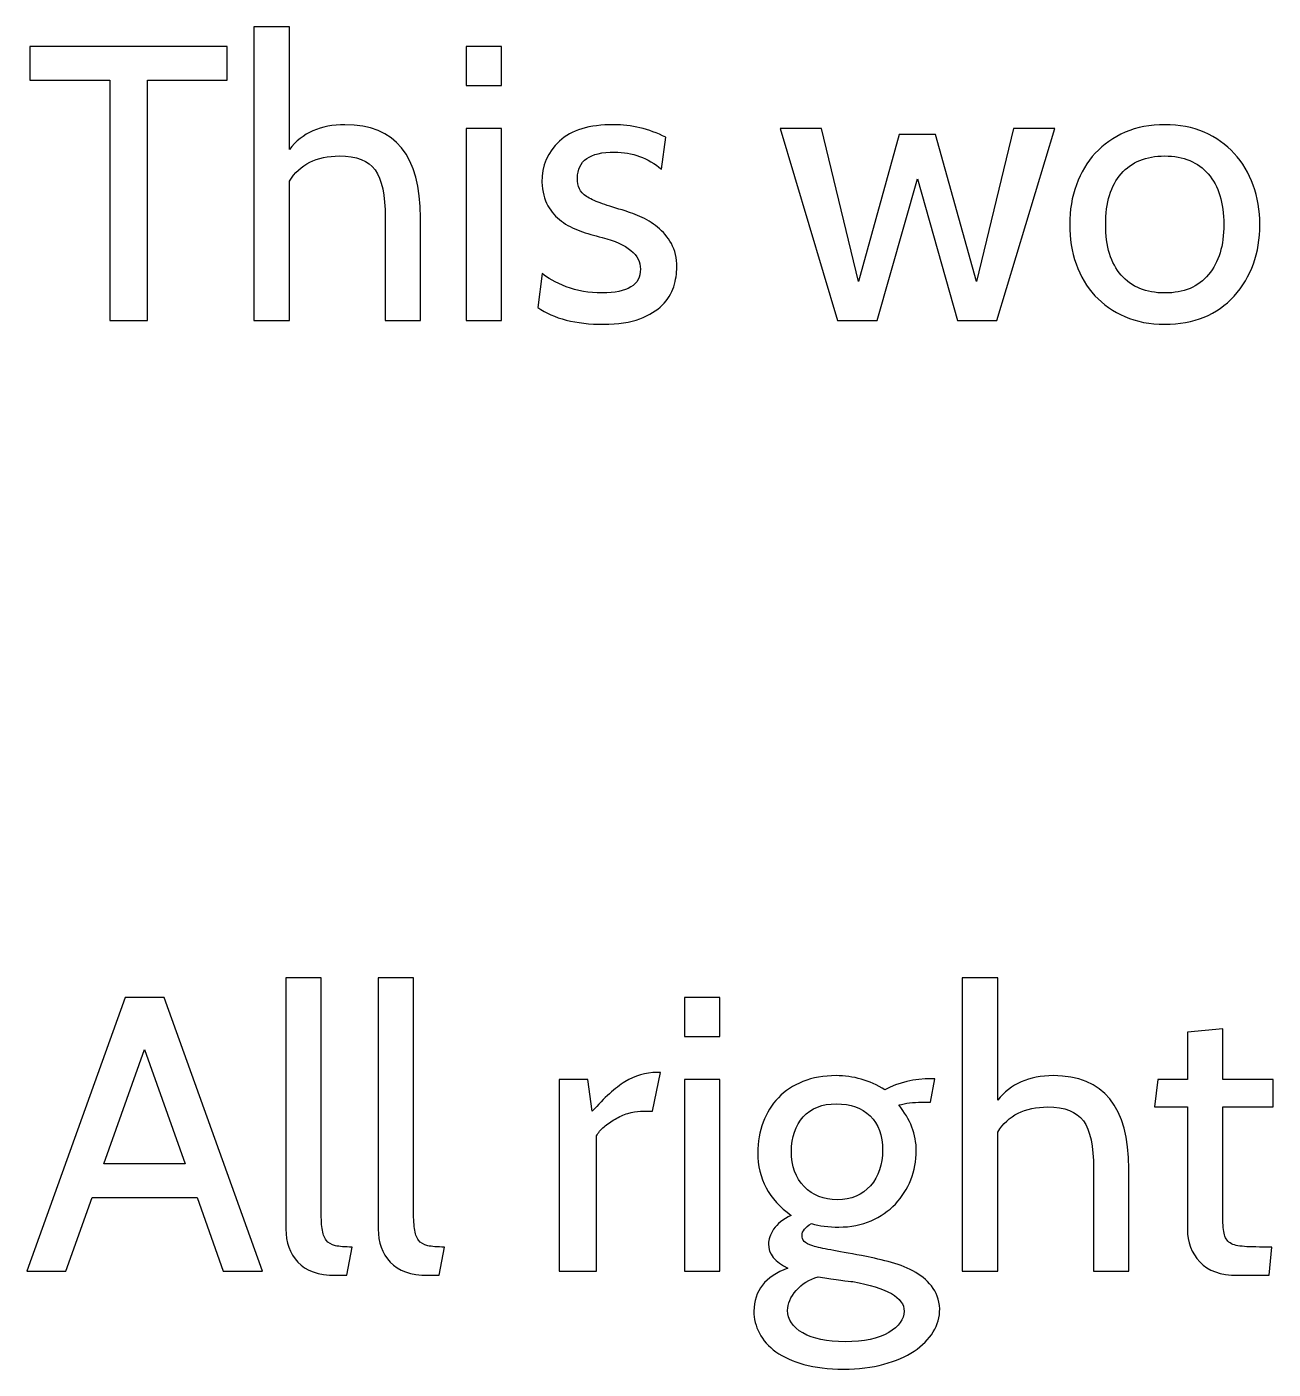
# Model space of a CAD drawing. Header units: centimetres. Extents: x -24 to 24.1, y -20.7 to 0.5.
# Drawn here: x 6.301 to 8.998, y -3.821 to -0.917 of the extents above; entities that cross this region are included whole.
import ezdxf

# ---------------------------------------------------------------- set-up
doc = ezdxf.new("R2010")
doc.units = ezdxf.units.CM
doc.header["$MEASUREMENT"] = 0
doc.layers.add('Layer 1', color=7, linetype='Continuous')

msp = doc.modelspace()

# ---------------------------------------------------------------- linework, layer by layer
at = {"layer": 'Layer 1', "color": 250}
for points, knots in [([(7.15286, -1.55234), (7.15286, -1.55234), (7.07666, -1.55234), (7.07666, -1.55234), (7.07666, -1.55234), (7.07666, -1.55234), (7.07666, -1.33051), (7.07666, -1.33051), (7.07666, -1.33051), (7.07666, -1.28141), (7.06932, -1.24683), (7.05465, -1.2268), (7.05465, -1.2268), (7.03997, -1.20676), (7.01429, -1.19674), (6.9776, -1.19674), (6.9776, -1.19674), (6.92793, -1.19674), (6.89181, -1.2148), (6.86923, -1.25093), (6.86923, -1.25093), (6.86923, -1.25093), (6.86923, -1.55234), (6.86923, -1.55234), (6.86923, -1.55234), (6.86923, -1.55234), (6.79218, -1.55234), (6.79218, -1.55234), (6.79218, -1.55234), (6.79218, -1.55234), (6.79218, -0.91734), (6.79218, -0.91734), (6.79218, -0.91734), (6.79218, -0.91734), (6.86923, -0.91734), (6.86923, -0.91734), (6.86923, -0.91734), (6.86923, -0.91734), (6.86923, -1.18235), (6.86923, -1.18235), (6.86923, -1.18235), (6.89689, -1.14679), (6.93696, -1.129), (6.98945, -1.129), (6.98945, -1.129), (7.09839, -1.129), (7.15286, -1.19617), (7.15286, -1.33051), (7.15286, -1.33051), (7.15286, -1.33051), (7.15286, -1.55234), (7.15286, -1.55234)], [0, 0, 0, 0, 0.07142857, 0.07142857, 0.07142857, 0.07142857, 0.14285714, 0.14285714, 0.14285714, 0.14285714, 0.21428571, 0.21428571, 0.21428571, 0.21428571, 0.28571429, 0.28571429, 0.28571429, 0.28571429, 0.35714286, 0.35714286, 0.35714286, 0.35714286, 0.42857143, 0.42857143, 0.42857143, 0.42857143, 0.5, 0.5, 0.5, 0.5, 0.57142857, 0.57142857, 0.57142857, 0.57142857, 0.64285714, 0.64285714, 0.64285714, 0.64285714, 0.71428571, 0.71428571, 0.71428571, 0.71428571, 0.78571429, 0.78571429, 0.78571429, 0.78571429, 0.85714286, 0.85714286, 0.85714286, 0.85714286, 1, 1, 1, 1]), ([(6.7346, -1.03248), (6.7346, -1.03248), (6.56188, -1.03248), (6.56188, -1.03248), (6.56188, -1.03248), (6.56188, -1.03248), (6.56188, -1.55234), (6.56188, -1.55234), (6.56188, -1.55234), (6.56188, -1.55234), (6.4806, -1.55234), (6.4806, -1.55234), (6.4806, -1.55234), (6.4806, -1.55234), (6.4806, -1.03248), (6.4806, -1.03248), (6.4806, -1.03248), (6.4806, -1.03248), (6.30788, -1.03248), (6.30788, -1.03248), (6.30788, -1.03248), (6.30788, -1.03248), (6.30788, -0.95967), (6.30788, -0.95967), (6.30788, -0.95967), (6.30788, -0.95967), (6.7346, -0.95967), (6.7346, -0.95967), (6.7346, -0.95967), (6.7346, -0.95967), (6.7346, -1.03248), (6.7346, -1.03248)], [0, 0, 0, 0, 0.11111111, 0.11111111, 0.11111111, 0.11111111, 0.22222222, 0.22222222, 0.22222222, 0.22222222, 0.33333333, 0.33333333, 0.33333333, 0.33333333, 0.44444444, 0.44444444, 0.44444444, 0.44444444, 0.55555556, 0.55555556, 0.55555556, 0.55555556, 0.66666667, 0.66666667, 0.66666667, 0.66666667, 0.77777778, 0.77777778, 0.77777778, 0.77777778, 1, 1, 1, 1]), ([(7.32813, -1.04434), (7.32813, -1.04434), (7.25193, -1.04434), (7.25193, -1.04434), (7.25193, -1.04434), (7.25193, -1.04434), (7.25193, -0.95967), (7.25193, -0.95967), (7.25193, -0.95967), (7.25193, -0.95967), (7.32813, -0.95967), (7.32813, -0.95967), (7.32813, -0.95967), (7.32813, -0.95967), (7.32813, -1.04434), (7.32813, -1.04434)], [0, 0, 0, 0, 0.2, 0.2, 0.2, 0.2, 0.4, 0.4, 0.4, 0.4, 0.6, 0.6, 0.6, 0.6, 1, 1, 1, 1]), ([(7.5491, -1.56081), (7.48871, -1.56081), (7.44129, -1.54867), (7.40686, -1.5244), (7.40686, -1.5244), (7.40686, -1.5244), (7.41618, -1.45074), (7.41618, -1.45074), (7.41618, -1.45074), (7.42747, -1.4609), (7.44482, -1.4705), (7.46825, -1.47953), (7.46825, -1.47953), (7.49167, -1.48856), (7.51749, -1.49307), (7.54572, -1.49307), (7.54572, -1.49307), (7.60103, -1.49307), (7.62869, -1.47586), (7.62869, -1.44143), (7.62869, -1.44143), (7.62869, -1.41038), (7.60103, -1.38752), (7.54572, -1.37285), (7.54572, -1.37285), (7.52878, -1.36889), (7.51284, -1.36424), (7.49788, -1.35888), (7.49788, -1.35888), (7.48292, -1.35351), (7.46952, -1.34646), (7.45766, -1.33771), (7.45766, -1.33771), (7.44581, -1.32896), (7.43607, -1.31781), (7.42845, -1.30427), (7.42845, -1.30427), (7.42083, -1.29072), (7.41646, -1.27379), (7.41533, -1.25347), (7.41533, -1.25347), (7.41533, -1.21791), (7.42803, -1.18827), (7.45343, -1.16457), (7.45343, -1.16457), (7.47883, -1.14086), (7.51806, -1.129), (7.57112, -1.129), (7.57112, -1.129), (7.60894, -1.129), (7.64647, -1.13804), (7.68372, -1.1561), (7.68372, -1.1561), (7.68372, -1.1561), (7.67441, -1.22553), (7.67441, -1.22553), (7.67441, -1.22553), (7.64506, -1.20069), (7.61119, -1.18827), (7.57281, -1.18827), (7.57281, -1.18827), (7.51919, -1.18827), (7.49238, -1.20704), (7.49238, -1.24458), (7.49238, -1.24458), (7.49238, -1.25361), (7.49379, -1.26137), (7.49661, -1.26758), (7.49661, -1.26758), (7.49943, -1.27379), (7.50451, -1.27943), (7.51185, -1.28423), (7.51185, -1.28423), (7.51919, -1.28903), (7.52907, -1.29368), (7.54148, -1.29834), (7.54148, -1.29834), (7.5539, -1.30285), (7.56971, -1.30793), (7.5889, -1.31358), (7.5889, -1.31358), (7.60075, -1.31697), (7.61359, -1.32162), (7.62742, -1.32755), (7.62742, -1.32755), (7.64125, -1.33348), (7.65409, -1.34124), (7.66594, -1.35083), (7.66594, -1.35083), (7.6778, -1.36043), (7.68768, -1.37228), (7.69558, -1.38639), (7.69558, -1.38639), (7.70348, -1.4005), (7.70743, -1.41744), (7.70743, -1.43719), (7.70743, -1.43719), (7.70743, -1.45074), (7.70517, -1.46485), (7.70066, -1.47953), (7.70066, -1.47953), (7.69614, -1.4942), (7.68796, -1.50747), (7.6761, -1.51932), (7.6761, -1.51932), (7.66425, -1.53117), (7.64802, -1.54105), (7.62742, -1.54895), (7.62742, -1.54895), (7.60682, -1.55686), (7.58071, -1.56081), (7.5491, -1.56081)], [0, 0, 0, 0, 0.03448276, 0.03448276, 0.03448276, 0.03448276, 0.06896552, 0.06896552, 0.06896552, 0.06896552, 0.10344828, 0.10344828, 0.10344828, 0.10344828, 0.13793103, 0.13793103, 0.13793103, 0.13793103, 0.17241379, 0.17241379, 0.17241379, 0.17241379, 0.20689655, 0.20689655, 0.20689655, 0.20689655, 0.24137931, 0.24137931, 0.24137931, 0.24137931, 0.27586207, 0.27586207, 0.27586207, 0.27586207, 0.31034483, 0.31034483, 0.31034483, 0.31034483, 0.34482759, 0.34482759, 0.34482759, 0.34482759, 0.37931034, 0.37931034, 0.37931034, 0.37931034, 0.4137931, 0.4137931, 0.4137931, 0.4137931, 0.44827586, 0.44827586, 0.44827586, 0.44827586, 0.48275862, 0.48275862, 0.48275862, 0.48275862, 0.51724138, 0.51724138, 0.51724138, 0.51724138, 0.55172414, 0.55172414, 0.55172414, 0.55172414, 0.5862069, 0.5862069, 0.5862069, 0.5862069, 0.62068966, 0.62068966, 0.62068966, 0.62068966, 0.65517241, 0.65517241, 0.65517241, 0.65517241, 0.68965517, 0.68965517, 0.68965517, 0.68965517, 0.72413793, 0.72413793, 0.72413793, 0.72413793, 0.75862069, 0.75862069, 0.75862069, 0.75862069, 0.79310345, 0.79310345, 0.79310345, 0.79310345, 0.82758621, 0.82758621, 0.82758621, 0.82758621, 0.86206897, 0.86206897, 0.86206897, 0.86206897, 0.89655172, 0.89655172, 0.89655172, 0.89655172, 0.93103448, 0.93103448, 0.93103448, 0.93103448, 1, 1, 1, 1]), ([(8.91308, -1.49985), (8.8764, -1.54049), (8.82644, -1.56081), (8.76322, -1.56081), (8.76322, -1.56081), (8.73105, -1.56081), (8.70226, -1.5553), (8.67686, -1.5443), (8.67686, -1.5443), (8.65146, -1.53329), (8.62987, -1.51819), (8.61209, -1.499), (8.61209, -1.499), (8.59431, -1.47981), (8.58077, -1.45695), (8.57145, -1.43042), (8.57145, -1.43042), (8.56214, -1.40389), (8.55748, -1.37539), (8.55748, -1.34491), (8.55748, -1.34491), (8.55748, -1.31386), (8.56228, -1.28522), (8.57188, -1.25897), (8.57188, -1.25897), (8.58147, -1.23272), (8.59516, -1.21), (8.61294, -1.19081), (8.61294, -1.19081), (8.63072, -1.17162), (8.65231, -1.15652), (8.67771, -1.14552), (8.67771, -1.14552), (8.70311, -1.13451), (8.73162, -1.129), (8.76322, -1.129), (8.76322, -1.129), (8.79483, -1.129), (8.82334, -1.13451), (8.84874, -1.14552), (8.84874, -1.14552), (8.87414, -1.15652), (8.89573, -1.17176), (8.91351, -1.19124), (8.91351, -1.19124), (8.93129, -1.21071), (8.94498, -1.23357), (8.95457, -1.25982), (8.95457, -1.25982), (8.96417, -1.28606), (8.96897, -1.31443), (8.96897, -1.34491), (8.96897, -1.34491), (8.96897, -1.40699), (8.95034, -1.45864), (8.91308, -1.49985)], [0, 0, 0, 0, 0.06666667, 0.06666667, 0.06666667, 0.06666667, 0.13333333, 0.13333333, 0.13333333, 0.13333333, 0.2, 0.2, 0.2, 0.2, 0.26666667, 0.26666667, 0.26666667, 0.26666667, 0.33333333, 0.33333333, 0.33333333, 0.33333333, 0.4, 0.4, 0.4, 0.4, 0.46666667, 0.46666667, 0.46666667, 0.46666667, 0.53333333, 0.53333333, 0.53333333, 0.53333333, 0.6, 0.6, 0.6, 0.6, 0.66666667, 0.66666667, 0.66666667, 0.66666667, 0.73333333, 0.73333333, 0.73333333, 0.73333333, 0.8, 0.8, 0.8, 0.8, 0.86666667, 0.86666667, 0.86666667, 0.86666667, 1, 1, 1, 1]), ([(7.32813, -1.55234), (7.32813, -1.55234), (7.25193, -1.55234), (7.25193, -1.55234), (7.25193, -1.55234), (7.25193, -1.55234), (7.25193, -1.13747), (7.25193, -1.13747), (7.25193, -1.13747), (7.25193, -1.13747), (7.32813, -1.13747), (7.32813, -1.13747), (7.32813, -1.13747), (7.32813, -1.13747), (7.32813, -1.55234), (7.32813, -1.55234)], [0, 0, 0, 0, 0.2, 0.2, 0.2, 0.2, 0.4, 0.4, 0.4, 0.4, 0.6, 0.6, 0.6, 0.6, 1, 1, 1, 1]), ([(8.52531, -1.13747), (8.52531, -1.13747), (8.40001, -1.55234), (8.40001, -1.55234), (8.40001, -1.55234), (8.40001, -1.55234), (8.31449, -1.55234), (8.31449, -1.55234), (8.31449, -1.55234), (8.31449, -1.55234), (8.22813, -1.24585), (8.22813, -1.24585), (8.22813, -1.24585), (8.22813, -1.24585), (8.14092, -1.55234), (8.14092, -1.55234), (8.14092, -1.55234), (8.14092, -1.55234), (8.05541, -1.55234), (8.05541, -1.55234), (8.05541, -1.55234), (8.05541, -1.55234), (7.93095, -1.13747), (7.93095, -1.13747), (7.93095, -1.13747), (7.93095, -1.13747), (8.0207, -1.13747), (8.0207, -1.13747), (8.0207, -1.13747), (8.0207, -1.13747), (8.10028, -1.46852), (8.10028, -1.46852), (8.10028, -1.46852), (8.10028, -1.46852), (8.18834, -1.15017), (8.18834, -1.15017), (8.18834, -1.15017), (8.18834, -1.15017), (8.26708, -1.15017), (8.26708, -1.15017), (8.26708, -1.15017), (8.26708, -1.15017), (8.35598, -1.46852), (8.35598, -1.46852), (8.35598, -1.46852), (8.35598, -1.46852), (8.43557, -1.13747), (8.43557, -1.13747), (8.43557, -1.13747), (8.43557, -1.13747), (8.52531, -1.13747), (8.52531, -1.13747)], [0, 0, 0, 0, 0.07142857, 0.07142857, 0.07142857, 0.07142857, 0.14285714, 0.14285714, 0.14285714, 0.14285714, 0.21428571, 0.21428571, 0.21428571, 0.21428571, 0.28571429, 0.28571429, 0.28571429, 0.28571429, 0.35714286, 0.35714286, 0.35714286, 0.35714286, 0.42857143, 0.42857143, 0.42857143, 0.42857143, 0.5, 0.5, 0.5, 0.5, 0.57142857, 0.57142857, 0.57142857, 0.57142857, 0.64285714, 0.64285714, 0.64285714, 0.64285714, 0.71428571, 0.71428571, 0.71428571, 0.71428571, 0.78571429, 0.78571429, 0.78571429, 0.78571429, 0.85714286, 0.85714286, 0.85714286, 0.85714286, 1, 1, 1, 1]), ([(8.8572, -1.23569), (8.83519, -1.20972), (8.80386, -1.19674), (8.76322, -1.19674), (8.76322, -1.19674), (8.72258, -1.19674), (8.69112, -1.20958), (8.66882, -1.23526), (8.66882, -1.23526), (8.64652, -1.26094), (8.63538, -1.29749), (8.63538, -1.34491), (8.63538, -1.34491), (8.63538, -1.39232), (8.64652, -1.42887), (8.66882, -1.45455), (8.66882, -1.45455), (8.69112, -1.48023), (8.72258, -1.49307), (8.76322, -1.49307), (8.76322, -1.49307), (8.80443, -1.49307), (8.83604, -1.47981), (8.85805, -1.45328), (8.85805, -1.45328), (8.88006, -1.42675), (8.89107, -1.39063), (8.89107, -1.34491), (8.89107, -1.34491), (8.89107, -1.29806), (8.87978, -1.26165), (8.8572, -1.23569)], [0, 0, 0, 0, 0.11111111, 0.11111111, 0.11111111, 0.11111111, 0.22222222, 0.22222222, 0.22222222, 0.22222222, 0.33333333, 0.33333333, 0.33333333, 0.33333333, 0.44444444, 0.44444444, 0.44444444, 0.44444444, 0.55555556, 0.55555556, 0.55555556, 0.55555556, 0.66666667, 0.66666667, 0.66666667, 0.66666667, 0.77777778, 0.77777778, 0.77777778, 0.77777778, 1, 1, 1, 1]), ([(7.00469, -3.55727), (7.00469, -3.55727), (6.99368, -3.61823), (6.99368, -3.61823), (6.99368, -3.61823), (6.99368, -3.61823), (6.96913, -3.61823), (6.96913, -3.61823), (6.96913, -3.61823), (6.93187, -3.61823), (6.90464, -3.60877), (6.88742, -3.58986), (6.88742, -3.58986), (6.87021, -3.57095), (6.8616, -3.54711), (6.8616, -3.51832), (6.8616, -3.51832), (6.8616, -3.51832), (6.8616, -2.97476), (6.8616, -2.97476), (6.8616, -2.97476), (6.8616, -2.97476), (6.9378, -2.97476), (6.9378, -2.97476), (6.9378, -2.97476), (6.9378, -2.97476), (6.9378, -3.47429), (6.9378, -3.47429), (6.9378, -3.47429), (6.9378, -3.49179), (6.93851, -3.50604), (6.93992, -3.51705), (6.93992, -3.51705), (6.94133, -3.52806), (6.94429, -3.53652), (6.94881, -3.54245), (6.94881, -3.54245), (6.95332, -3.54838), (6.95996, -3.55233), (6.9687, -3.5543), (6.9687, -3.5543), (6.97745, -3.55628), (6.98945, -3.55727), (7.00469, -3.55727)], [0, 0, 0, 0, 0.08333333, 0.08333333, 0.08333333, 0.08333333, 0.16666667, 0.16666667, 0.16666667, 0.16666667, 0.25, 0.25, 0.25, 0.25, 0.33333333, 0.33333333, 0.33333333, 0.33333333, 0.41666667, 0.41666667, 0.41666667, 0.41666667, 0.5, 0.5, 0.5, 0.5, 0.58333333, 0.58333333, 0.58333333, 0.58333333, 0.66666667, 0.66666667, 0.66666667, 0.66666667, 0.75, 0.75, 0.75, 0.75, 0.83333333, 0.83333333, 0.83333333, 0.83333333, 1, 1, 1, 1]), ([(7.2045, -3.55727), (7.2045, -3.55727), (7.19349, -3.61823), (7.19349, -3.61823), (7.19349, -3.61823), (7.19349, -3.61823), (7.16894, -3.61823), (7.16894, -3.61823), (7.16894, -3.61823), (7.13168, -3.61823), (7.10445, -3.60877), (7.08723, -3.58986), (7.08723, -3.58986), (7.07002, -3.57095), (7.06141, -3.54711), (7.06141, -3.51832), (7.06141, -3.51832), (7.06141, -3.51832), (7.06141, -2.97476), (7.06141, -2.97476), (7.06141, -2.97476), (7.06141, -2.97476), (7.13761, -2.97476), (7.13761, -2.97476), (7.13761, -2.97476), (7.13761, -2.97476), (7.13761, -3.47429), (7.13761, -3.47429), (7.13761, -3.47429), (7.13761, -3.49179), (7.13832, -3.50604), (7.13973, -3.51705), (7.13973, -3.51705), (7.14114, -3.52806), (7.1441, -3.53652), (7.14862, -3.54245), (7.14862, -3.54245), (7.15313, -3.54838), (7.15977, -3.55233), (7.16851, -3.5543), (7.16851, -3.5543), (7.17726, -3.55628), (7.18926, -3.55727), (7.2045, -3.55727)], [0, 0, 0, 0, 0.08333333, 0.08333333, 0.08333333, 0.08333333, 0.16666667, 0.16666667, 0.16666667, 0.16666667, 0.25, 0.25, 0.25, 0.25, 0.33333333, 0.33333333, 0.33333333, 0.33333333, 0.41666667, 0.41666667, 0.41666667, 0.41666667, 0.5, 0.5, 0.5, 0.5, 0.58333333, 0.58333333, 0.58333333, 0.58333333, 0.66666667, 0.66666667, 0.66666667, 0.66666667, 0.75, 0.75, 0.75, 0.75, 0.83333333, 0.83333333, 0.83333333, 0.83333333, 1, 1, 1, 1]), ([(8.68531, -3.60976), (8.68531, -3.60976), (8.60911, -3.60976), (8.60911, -3.60976), (8.60911, -3.60976), (8.60911, -3.60976), (8.60911, -3.38793), (8.60911, -3.38793), (8.60911, -3.38793), (8.60911, -3.33883), (8.60177, -3.30425), (8.5871, -3.28422), (8.5871, -3.28422), (8.57242, -3.26418), (8.54674, -3.25416), (8.51005, -3.25416), (8.51005, -3.25416), (8.46038, -3.25416), (8.42426, -3.27222), (8.40168, -3.30835), (8.40168, -3.30835), (8.40168, -3.30835), (8.40168, -3.60976), (8.40168, -3.60976), (8.40168, -3.60976), (8.40168, -3.60976), (8.32463, -3.60976), (8.32463, -3.60976), (8.32463, -3.60976), (8.32463, -3.60976), (8.32463, -2.97476), (8.32463, -2.97476), (8.32463, -2.97476), (8.32463, -2.97476), (8.40168, -2.97476), (8.40168, -2.97476), (8.40168, -2.97476), (8.40168, -2.97476), (8.40168, -3.23977), (8.40168, -3.23977), (8.40168, -3.23977), (8.42934, -3.20421), (8.46941, -3.18642), (8.5219, -3.18642), (8.5219, -3.18642), (8.63084, -3.18642), (8.68531, -3.25359), (8.68531, -3.38793), (8.68531, -3.38793), (8.68531, -3.38793), (8.68531, -3.60976), (8.68531, -3.60976)], [0, 0, 0, 0, 0.07142857, 0.07142857, 0.07142857, 0.07142857, 0.14285714, 0.14285714, 0.14285714, 0.14285714, 0.21428571, 0.21428571, 0.21428571, 0.21428571, 0.28571429, 0.28571429, 0.28571429, 0.28571429, 0.35714286, 0.35714286, 0.35714286, 0.35714286, 0.42857143, 0.42857143, 0.42857143, 0.42857143, 0.5, 0.5, 0.5, 0.5, 0.57142857, 0.57142857, 0.57142857, 0.57142857, 0.64285714, 0.64285714, 0.64285714, 0.64285714, 0.71428571, 0.71428571, 0.71428571, 0.71428571, 0.78571429, 0.78571429, 0.78571429, 0.78571429, 0.85714286, 0.85714286, 0.85714286, 0.85714286, 1, 1, 1, 1]), ([(6.8108, -3.60976), (6.8108, -3.60976), (6.72614, -3.60976), (6.72614, -3.60976), (6.72614, -3.60976), (6.72614, -3.60976), (6.66941, -3.44974), (6.66941, -3.44974), (6.66941, -3.44974), (6.66941, -3.44974), (6.4425, -3.44974), (6.4425, -3.44974), (6.4425, -3.44974), (6.4425, -3.44974), (6.38577, -3.60976), (6.38577, -3.60976), (6.38577, -3.60976), (6.38577, -3.60976), (6.30111, -3.60976), (6.30111, -3.60976), (6.30111, -3.60976), (6.30111, -3.60976), (6.51362, -3.01709), (6.51362, -3.01709), (6.51362, -3.01709), (6.51362, -3.01709), (6.59829, -3.01709), (6.59829, -3.01709), (6.59829, -3.01709), (6.59829, -3.01709), (6.8108, -3.60976), (6.8108, -3.60976)], [0, 0, 0, 0, 0.11111111, 0.11111111, 0.11111111, 0.11111111, 0.22222222, 0.22222222, 0.22222222, 0.22222222, 0.33333333, 0.33333333, 0.33333333, 0.33333333, 0.44444444, 0.44444444, 0.44444444, 0.44444444, 0.55555556, 0.55555556, 0.55555556, 0.55555556, 0.66666667, 0.66666667, 0.66666667, 0.66666667, 0.77777778, 0.77777778, 0.77777778, 0.77777778, 1, 1, 1, 1]), ([(7.80055, -3.10176), (7.80055, -3.10176), (7.72435, -3.10176), (7.72435, -3.10176), (7.72435, -3.10176), (7.72435, -3.10176), (7.72435, -3.01709), (7.72435, -3.01709), (7.72435, -3.01709), (7.72435, -3.01709), (7.80055, -3.01709), (7.80055, -3.01709), (7.80055, -3.01709), (7.80055, -3.01709), (7.80055, -3.10176), (7.80055, -3.10176)], [0, 0, 0, 0, 0.2, 0.2, 0.2, 0.2, 0.4, 0.4, 0.4, 0.4, 0.6, 0.6, 0.6, 0.6, 1, 1, 1, 1]), ([(8.99519, -3.55727), (8.99519, -3.55727), (8.98926, -3.61823), (8.98926, -3.61823), (8.98926, -3.61823), (8.98926, -3.61823), (8.92068, -3.61823), (8.92068, -3.61823), (8.92068, -3.61823), (8.884, -3.61823), (8.85676, -3.60863), (8.83898, -3.58944), (8.83898, -3.58944), (8.8212, -3.57025), (8.81231, -3.54682), (8.81231, -3.51917), (8.81231, -3.51917), (8.81231, -3.51917), (8.81231, -3.25416), (8.81231, -3.25416), (8.81231, -3.25416), (8.81231, -3.25416), (8.74119, -3.25416), (8.74119, -3.25416), (8.74119, -3.25416), (8.74119, -3.25416), (8.74796, -3.19489), (8.74796, -3.19489), (8.74796, -3.19489), (8.74796, -3.19489), (8.81231, -3.19489), (8.81231, -3.19489), (8.81231, -3.19489), (8.81231, -3.19489), (8.81231, -3.09244), (8.81231, -3.09244), (8.81231, -3.09244), (8.81231, -3.09244), (8.88851, -3.08482), (8.88851, -3.08482), (8.88851, -3.08482), (8.88851, -3.08482), (8.88851, -3.19489), (8.88851, -3.19489), (8.88851, -3.19489), (8.88851, -3.19489), (8.99773, -3.19489), (8.99773, -3.19489), (8.99773, -3.19489), (8.99773, -3.19489), (8.99773, -3.25416), (8.99773, -3.25416), (8.99773, -3.25416), (8.99773, -3.25416), (8.88851, -3.25416), (8.88851, -3.25416), (8.88851, -3.25416), (8.88851, -3.25416), (8.88851, -3.4726), (8.88851, -3.4726), (8.88851, -3.4726), (8.88851, -3.49236), (8.88908, -3.50788), (8.8902, -3.51917), (8.8902, -3.51917), (8.89133, -3.53046), (8.89458, -3.53892), (8.89994, -3.54457), (8.89994, -3.54457), (8.9053, -3.55021), (8.91391, -3.55374), (8.92576, -3.55515), (8.92576, -3.55515), (8.93762, -3.55656), (8.95427, -3.55727), (8.97572, -3.55727), (8.97572, -3.55727), (8.97572, -3.55727), (8.99519, -3.55727), (8.99519, -3.55727)], [0, 0, 0, 0, 0.04761905, 0.04761905, 0.04761905, 0.04761905, 0.0952381, 0.0952381, 0.0952381, 0.0952381, 0.14285714, 0.14285714, 0.14285714, 0.14285714, 0.19047619, 0.19047619, 0.19047619, 0.19047619, 0.23809524, 0.23809524, 0.23809524, 0.23809524, 0.28571429, 0.28571429, 0.28571429, 0.28571429, 0.33333333, 0.33333333, 0.33333333, 0.33333333, 0.38095238, 0.38095238, 0.38095238, 0.38095238, 0.42857143, 0.42857143, 0.42857143, 0.42857143, 0.47619048, 0.47619048, 0.47619048, 0.47619048, 0.52380952, 0.52380952, 0.52380952, 0.52380952, 0.57142857, 0.57142857, 0.57142857, 0.57142857, 0.61904762, 0.61904762, 0.61904762, 0.61904762, 0.66666667, 0.66666667, 0.66666667, 0.66666667, 0.71428571, 0.71428571, 0.71428571, 0.71428571, 0.76190476, 0.76190476, 0.76190476, 0.76190476, 0.80952381, 0.80952381, 0.80952381, 0.80952381, 0.85714286, 0.85714286, 0.85714286, 0.85714286, 0.9047619, 0.9047619, 0.9047619, 0.9047619, 1, 1, 1, 1]), ([(6.64401, -3.37693), (6.64401, -3.37693), (6.55595, -3.1297), (6.55595, -3.1297), (6.55595, -3.1297), (6.55595, -3.1297), (6.4679, -3.37693), (6.4679, -3.37693), (6.4679, -3.37693), (6.4679, -3.37693), (6.64401, -3.37693), (6.64401, -3.37693)], [0, 0, 0, 0, 0.25, 0.25, 0.25, 0.25, 0.5, 0.5, 0.5, 0.5, 1, 1, 1, 1]), ([(7.67185, -3.17965), (7.67185, -3.17965), (7.65492, -3.26347), (7.65492, -3.26347), (7.65492, -3.26347), (7.65492, -3.26347), (7.62867, -3.26347), (7.62867, -3.26347), (7.62867, -3.26347), (7.62021, -3.26347), (7.61118, -3.26502), (7.60158, -3.26813), (7.60158, -3.26813), (7.59199, -3.27123), (7.58281, -3.27533), (7.57406, -3.28041), (7.57406, -3.28041), (7.56532, -3.28549), (7.55727, -3.29113), (7.54993, -3.29734), (7.54993, -3.29734), (7.5426, -3.30355), (7.53723, -3.31004), (7.53385, -3.31681), (7.53385, -3.31681), (7.53385, -3.31681), (7.53385, -3.60976), (7.53385, -3.60976), (7.53385, -3.60976), (7.53385, -3.60976), (7.45257, -3.60976), (7.45257, -3.60976), (7.45257, -3.60976), (7.45257, -3.60976), (7.45257, -3.19489), (7.45257, -3.19489), (7.45257, -3.19489), (7.45257, -3.19489), (7.51522, -3.19489), (7.51522, -3.19489), (7.51522, -3.19489), (7.51522, -3.19489), (7.52453, -3.26347), (7.52453, -3.26347), (7.52453, -3.26347), (7.5505, -3.23412), (7.57406, -3.21281), (7.59523, -3.19955), (7.59523, -3.19955), (7.6164, -3.18628), (7.63968, -3.17965), (7.66508, -3.17965), (7.66508, -3.17965), (7.66508, -3.17965), (7.67185, -3.17965), (7.67185, -3.17965)], [0, 0, 0, 0, 0.06666667, 0.06666667, 0.06666667, 0.06666667, 0.13333333, 0.13333333, 0.13333333, 0.13333333, 0.2, 0.2, 0.2, 0.2, 0.26666667, 0.26666667, 0.26666667, 0.26666667, 0.33333333, 0.33333333, 0.33333333, 0.33333333, 0.4, 0.4, 0.4, 0.4, 0.46666667, 0.46666667, 0.46666667, 0.46666667, 0.53333333, 0.53333333, 0.53333333, 0.53333333, 0.6, 0.6, 0.6, 0.6, 0.66666667, 0.66666667, 0.66666667, 0.66666667, 0.73333333, 0.73333333, 0.73333333, 0.73333333, 0.8, 0.8, 0.8, 0.8, 0.86666667, 0.86666667, 0.86666667, 0.86666667, 1, 1, 1, 1]), ([(8.06809, -3.82143), (8.03535, -3.82143), (8.00685, -3.81804), (7.98258, -3.81127), (7.98258, -3.81127), (7.95831, -3.80449), (7.93813, -3.79532), (7.92204, -3.78375), (7.92204, -3.78375), (7.90595, -3.77218), (7.89396, -3.75877), (7.88606, -3.74353), (7.88606, -3.74353), (7.87815, -3.72829), (7.8742, -3.71249), (7.8742, -3.69612), (7.8742, -3.69612), (7.8742, -3.65209), (7.89876, -3.62105), (7.94786, -3.60299), (7.94786, -3.60299), (7.91964, -3.58944), (7.90553, -3.57194), (7.90553, -3.55049), (7.90553, -3.55049), (7.90553, -3.5409), (7.90934, -3.53031), (7.91696, -3.51874), (7.91696, -3.51874), (7.92458, -3.50717), (7.93714, -3.49715), (7.95464, -3.48869), (7.95464, -3.48869), (7.90666, -3.45425), (7.88267, -3.4091), (7.88267, -3.35322), (7.88267, -3.35322), (7.88267, -3.32951), (7.88648, -3.3075), (7.8941, -3.28718), (7.8941, -3.28718), (7.90172, -3.26686), (7.91273, -3.24922), (7.92712, -3.23426), (7.92712, -3.23426), (7.94151, -3.2193), (7.95929, -3.20759), (7.98046, -3.19913), (7.98046, -3.19913), (8.00163, -3.19066), (8.02548, -3.18642), (8.052, -3.18642), (8.052, -3.18642), (8.08926, -3.18642), (8.12454, -3.19659), (8.15784, -3.21691), (8.15784, -3.21691), (8.18719, -3.2011), (8.22077, -3.1932), (8.25859, -3.1932), (8.25859, -3.1932), (8.25859, -3.1932), (8.26536, -3.1932), (8.26536, -3.1932), (8.26536, -3.1932), (8.26536, -3.1932), (8.25605, -3.244), (8.25605, -3.244), (8.25605, -3.244), (8.25605, -3.244), (8.23658, -3.244), (8.23658, -3.244), (8.23658, -3.244), (8.21908, -3.244), (8.20271, -3.24597), (8.18747, -3.24993), (8.18747, -3.24993), (8.21287, -3.28041), (8.22557, -3.31343), (8.22557, -3.34899), (8.22557, -3.34899), (8.22557, -3.371), (8.22162, -3.39188), (8.21372, -3.41164), (8.21372, -3.41164), (8.20582, -3.43139), (8.19467, -3.44889), (8.18027, -3.46413), (8.18027, -3.46413), (8.16588, -3.47937), (8.14838, -3.49151), (8.12778, -3.50054), (8.12778, -3.50054), (8.10718, -3.50957), (8.0839, -3.51409), (8.05793, -3.51409), (8.05793, -3.51409), (8.03592, -3.51409), (8.01616, -3.51155), (7.99866, -3.50647), (7.99866, -3.50647), (7.98512, -3.51437), (7.97834, -3.52284), (7.97834, -3.53187), (7.97834, -3.53187), (7.97834, -3.53695), (7.9799, -3.54132), (7.983, -3.54499), (7.983, -3.54499), (7.9861, -3.54866), (7.99231, -3.5519), (8.00163, -3.55473), (8.00163, -3.55473), (8.01094, -3.55755), (8.02392, -3.56051), (8.04057, -3.56362), (8.04057, -3.56362), (8.05723, -3.56672), (8.07938, -3.57081), (8.10704, -3.57589), (8.10704, -3.57589), (8.12566, -3.57928), (8.14486, -3.58351), (8.16461, -3.58859), (8.16461, -3.58859), (8.18437, -3.59367), (8.20229, -3.60045), (8.21837, -3.60891), (8.21837, -3.60891), (8.23446, -3.61738), (8.24787, -3.62825), (8.25859, -3.64151), (8.25859, -3.64151), (8.26932, -3.65477), (8.27524, -3.67128), (8.27637, -3.69104), (8.27637, -3.69104), (8.27637, -3.70854), (8.27157, -3.72519), (8.26198, -3.74099), (8.26198, -3.74099), (8.25238, -3.7568), (8.23869, -3.77063), (8.22091, -3.78248), (8.22091, -3.78248), (8.20313, -3.79433), (8.18126, -3.80379), (8.1553, -3.81084), (8.1553, -3.81084), (8.12933, -3.8179), (8.10026, -3.82143), (8.06809, -3.82143)], [0, 0, 0, 0, 0.02564103, 0.02564103, 0.02564103, 0.02564103, 0.05128205, 0.05128205, 0.05128205, 0.05128205, 0.07692308, 0.07692308, 0.07692308, 0.07692308, 0.1025641, 0.1025641, 0.1025641, 0.1025641, 0.12820513, 0.12820513, 0.12820513, 0.12820513, 0.15384615, 0.15384615, 0.15384615, 0.15384615, 0.17948718, 0.17948718, 0.17948718, 0.17948718, 0.20512821, 0.20512821, 0.20512821, 0.20512821, 0.23076923, 0.23076923, 0.23076923, 0.23076923, 0.25641026, 0.25641026, 0.25641026, 0.25641026, 0.28205128, 0.28205128, 0.28205128, 0.28205128, 0.30769231, 0.30769231, 0.30769231, 0.30769231, 0.33333333, 0.33333333, 0.33333333, 0.33333333, 0.35897436, 0.35897436, 0.35897436, 0.35897436, 0.38461538, 0.38461538, 0.38461538, 0.38461538, 0.41025641, 0.41025641, 0.41025641, 0.41025641, 0.43589744, 0.43589744, 0.43589744, 0.43589744, 0.46153846, 0.46153846, 0.46153846, 0.46153846, 0.48717949, 0.48717949, 0.48717949, 0.48717949, 0.51282051, 0.51282051, 0.51282051, 0.51282051, 0.53846154, 0.53846154, 0.53846154, 0.53846154, 0.56410256, 0.56410256, 0.56410256, 0.56410256, 0.58974359, 0.58974359, 0.58974359, 0.58974359, 0.61538462, 0.61538462, 0.61538462, 0.61538462, 0.64102564, 0.64102564, 0.64102564, 0.64102564, 0.66666667, 0.66666667, 0.66666667, 0.66666667, 0.69230769, 0.69230769, 0.69230769, 0.69230769, 0.71794872, 0.71794872, 0.71794872, 0.71794872, 0.74358974, 0.74358974, 0.74358974, 0.74358974, 0.76923077, 0.76923077, 0.76923077, 0.76923077, 0.79487179, 0.79487179, 0.79487179, 0.79487179, 0.82051282, 0.82051282, 0.82051282, 0.82051282, 0.84615385, 0.84615385, 0.84615385, 0.84615385, 0.87179487, 0.87179487, 0.87179487, 0.87179487, 0.8974359, 0.8974359, 0.8974359, 0.8974359, 0.92307692, 0.92307692, 0.92307692, 0.92307692, 0.94871795, 0.94871795, 0.94871795, 0.94871795, 1, 1, 1, 1]), ([(7.80055, -3.60976), (7.80055, -3.60976), (7.72435, -3.60976), (7.72435, -3.60976), (7.72435, -3.60976), (7.72435, -3.60976), (7.72435, -3.19489), (7.72435, -3.19489), (7.72435, -3.19489), (7.72435, -3.19489), (7.80055, -3.19489), (7.80055, -3.19489), (7.80055, -3.19489), (7.80055, -3.19489), (7.80055, -3.60976), (7.80055, -3.60976)], [0, 0, 0, 0, 0.2, 0.2, 0.2, 0.2, 0.4, 0.4, 0.4, 0.4, 0.6, 0.6, 0.6, 0.6, 1, 1, 1, 1]), ([(8.05285, -3.24739), (8.02181, -3.24739), (7.99782, -3.25684), (7.98088, -3.27561), (7.98088, -3.27561), (7.96395, -3.29452), (7.95548, -3.31935), (7.95548, -3.35026), (7.95548, -3.35026), (7.95548, -3.38229), (7.96466, -3.40769), (7.983, -3.4266), (7.983, -3.4266), (8.00135, -3.44536), (8.02519, -3.45482), (8.05454, -3.45482), (8.05454, -3.45482), (8.08502, -3.45482), (8.10901, -3.44466), (8.12651, -3.42448), (8.12651, -3.42448), (8.14401, -3.40416), (8.15276, -3.37862), (8.15276, -3.34772), (8.15276, -3.34772), (8.15276, -3.31568), (8.14373, -3.29099), (8.12566, -3.27349), (8.12566, -3.27349), (8.1076, -3.25613), (8.08333, -3.24739), (8.05285, -3.24739)], [0, 0, 0, 0, 0.11111111, 0.11111111, 0.11111111, 0.11111111, 0.22222222, 0.22222222, 0.22222222, 0.22222222, 0.33333333, 0.33333333, 0.33333333, 0.33333333, 0.44444444, 0.44444444, 0.44444444, 0.44444444, 0.55555556, 0.55555556, 0.55555556, 0.55555556, 0.66666667, 0.66666667, 0.66666667, 0.66666667, 0.77777778, 0.77777778, 0.77777778, 0.77777778, 1, 1, 1, 1]), ([(8.08841, -3.63177), (8.07882, -3.63177), (8.0537, -3.62839), (8.01306, -3.62161), (8.01306, -3.62161), (7.99387, -3.62726), (7.97806, -3.63714), (7.96564, -3.65125), (7.96564, -3.65125), (7.95323, -3.66536), (7.94702, -3.67975), (7.94702, -3.69443), (7.94702, -3.69443), (7.94702, -3.71418), (7.95802, -3.73041), (7.98004, -3.74311), (7.98004, -3.74311), (8.00205, -3.75581), (8.03253, -3.76216), (8.07148, -3.76216), (8.07148, -3.76216), (8.11212, -3.76216), (8.14359, -3.75553), (8.16588, -3.74226), (8.16588, -3.74226), (8.18818, -3.729), (8.19932, -3.71362), (8.19932, -3.69612), (8.19932, -3.69612), (8.19932, -3.66677), (8.16235, -3.64532), (8.08841, -3.63177)], [0, 0, 0, 0, 0.11111111, 0.11111111, 0.11111111, 0.11111111, 0.22222222, 0.22222222, 0.22222222, 0.22222222, 0.33333333, 0.33333333, 0.33333333, 0.33333333, 0.44444444, 0.44444444, 0.44444444, 0.44444444, 0.55555556, 0.55555556, 0.55555556, 0.55555556, 0.66666667, 0.66666667, 0.66666667, 0.66666667, 0.77777778, 0.77777778, 0.77777778, 0.77777778, 1, 1, 1, 1])]:
    msp.add_open_spline(points, degree=3, knots=knots, dxfattribs=at)

doc.saveas('drawing.dxf')
